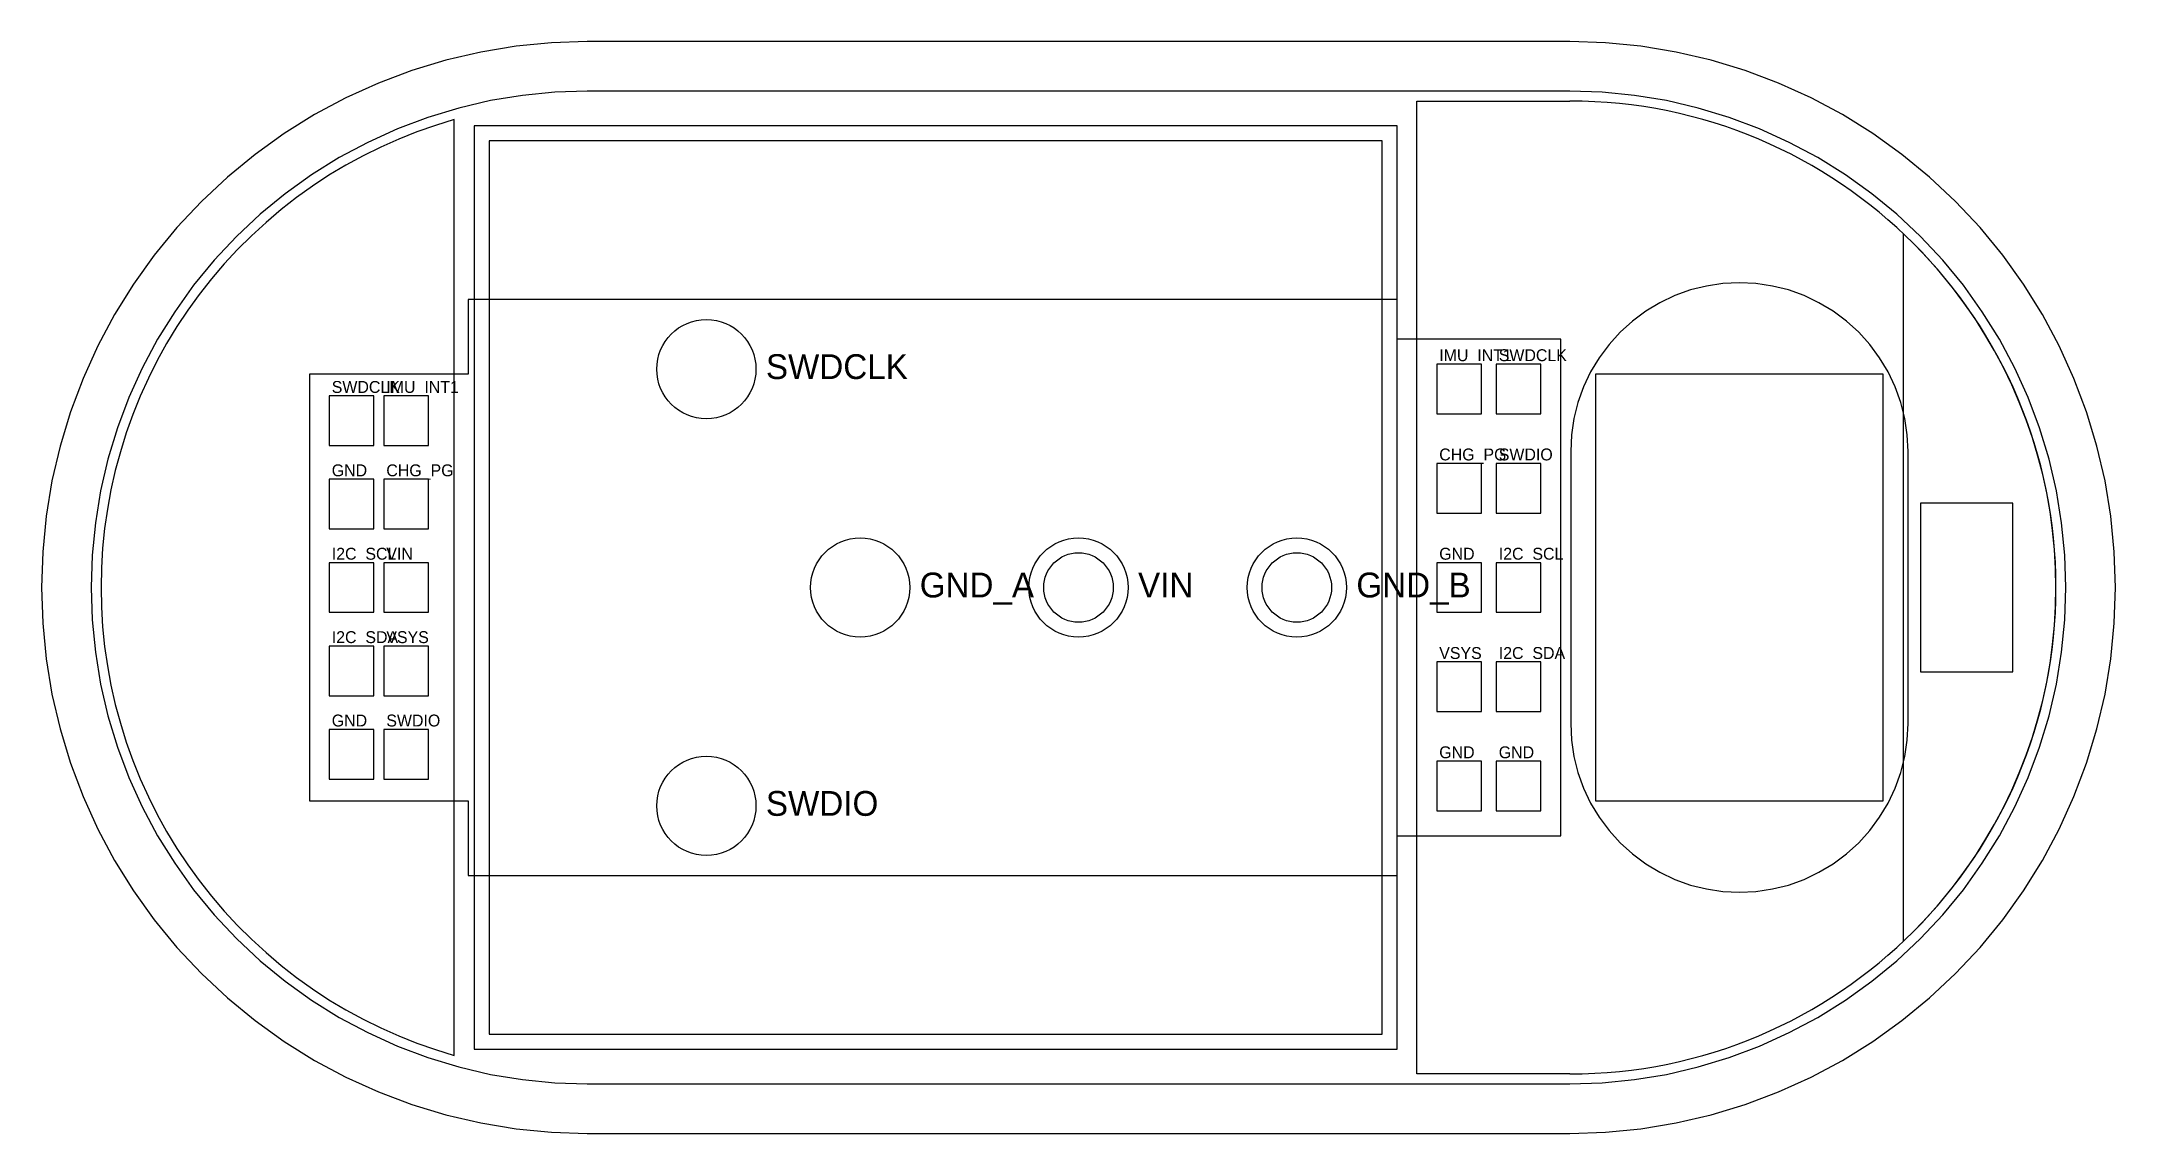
# Model space of a CAD drawing. Header units: millimetres. Extents: x 0 to 20.9, y 0 to 11.
import ezdxf

# ---------------------------------------------------------------- set-up
doc = ezdxf.new("R2010")
doc.units = ezdxf.units.MM
for name, color, linetype in [('ANT_KEEPOUT_ALL_LAYERS', 30, 'Continuous'), ('ANTENNA', 6, 'Continuous'), ('BASE_WINDOW', 5, 'Continuous'), ('BOARD_POWER', 3, 'Continuous'), ('BOARD_RADIO', 3, 'Continuous'), ('CELL', 9, 'Continuous'), ('CELL_BAY', 2, 'Continuous'), ('CONTACTS_FLEX_BOT', 1, 'Continuous'), ('FPC_OUTLINE', 1, 'Continuous'), ('FPC_PADS_POWER_BOT', 2, 'Continuous'), ('FPC_PADS_RADIO_BOT', 2, 'Continuous'), ('MAXM86161_BOT', 4, 'Continuous'), ('PLINTH_PINS', 6, 'Continuous'), ('POD_OUTLINE', 7, 'Continuous'), ('SHELL_INNER', 8, 'Continuous')]:
    doc.layers.add(name, color=color, linetype=linetype)

msp = doc.modelspace()

# ---------------------------------------------------------------- linework, layer by layer
at = {"layer": 'ANT_KEEPOUT_ALL_LAYERS'}
msp.add_lwpolyline([(18.76, 1.933), (18.877, 2.047), (19.009, 2.186), (19.136, 2.329), (19.257, 2.478), (19.372, 2.631), (19.481, 2.788), (19.584, 2.95), (19.681, 3.115), (19.771, 3.285), (19.854, 3.457), (19.93, 3.633), (20, 3.811), (20.062, 3.992), (20.118, 4.176), (20.166, 4.361), (20.207, 4.548), (20.24, 4.737), (20.266, 4.927), (20.285, 5.117), (20.296, 5.308), (20.3, 5.5), (20.296, 5.692), (20.285, 5.883), (20.266, 6.073), (20.24, 6.263), (20.207, 6.452), (20.166, 6.639), (20.118, 6.824), (20.062, 7.008), (20, 7.189), (19.93, 7.367), (19.854, 7.543), (19.771, 7.715), (19.681, 7.885), (19.584, 8.05), (19.481, 8.212), (19.372, 8.369), (19.257, 8.522), (19.136, 8.671), (19.009, 8.814), (18.877, 8.953), (18.76, 9.067)], close=True, dxfattribs=at)
at = {"layer": 'ANTENNA'}
msp.add_lwpolyline([(18.935, 4.65), (19.865, 4.65), (19.865, 6.35), (18.935, 6.35)], close=True, dxfattribs=at)
at = {"layer": 'BASE_WINDOW'}
msp.add_lwpolyline([(18.81, 6.87), (18.802, 7.037), (18.777, 7.202), (18.737, 7.363), (18.681, 7.521), (18.609, 7.671), (18.523, 7.814), (18.424, 7.948), (18.312, 8.072), (18.188, 8.184), (18.054, 8.283), (17.911, 8.369), (17.761, 8.441), (17.603, 8.497), (17.442, 8.537), (17.277, 8.562), (17.11, 8.57), (16.943, 8.562), (16.778, 8.537), (16.617, 8.497), (16.459, 8.441), (16.309, 8.369), (16.166, 8.283), (16.032, 8.184), (15.908, 8.072), (15.796, 7.948), (15.697, 7.814), (15.611, 7.671), (15.539, 7.521), (15.483, 7.363), (15.443, 7.202), (15.418, 7.037), (15.41, 6.87), (15.41, 4.13), (15.418, 3.963), (15.443, 3.798), (15.483, 3.637), (15.539, 3.479), (15.611, 3.329), (15.697, 3.186), (15.796, 3.052), (15.908, 2.928), (16.032, 2.816), (16.166, 2.717), (16.309, 2.631), (16.459, 2.559), (16.617, 2.503), (16.778, 2.463), (16.943, 2.438), (17.11, 2.43), (17.277, 2.438), (17.442, 2.463), (17.603, 2.503), (17.761, 2.559), (17.911, 2.631), (18.054, 2.717), (18.188, 2.816), (18.312, 2.928), (18.424, 3.052), (18.523, 3.186), (18.609, 3.329), (18.681, 3.479), (18.737, 3.637), (18.777, 3.798), (18.802, 3.963), (18.81, 4.13)], close=True, dxfattribs=at)
at = {"layer": 'BOARD_POWER'}
msp.add_lwpolyline([(4.16, 10.213), (3.971, 10.155), (3.784, 10.09), (3.6, 10.016), (3.419, 9.936), (3.241, 9.848), (3.067, 9.753), (2.897, 9.652), (2.731, 9.543), (2.57, 9.428), (2.414, 9.306), (2.263, 9.178), (2.117, 9.044), (1.976, 8.905), (1.841, 8.759), (1.713, 8.609), (1.59, 8.453), (1.474, 8.293), (1.364, 8.128), (1.261, 7.959), (1.165, 7.785), (1.077, 7.608), (0.995, 7.428), (0.921, 7.244), (0.854, 7.057), (0.795, 6.868), (0.743, 6.677), (0.7, 6.484), (0.664, 6.289), (0.636, 6.093), (0.616, 5.896), (0.604, 5.698), (0.6, 5.5), (0.604, 5.302), (0.616, 5.104), (0.636, 4.907), (0.664, 4.711), (0.7, 4.516), (0.743, 4.323), (0.795, 4.132), (0.854, 3.943), (0.921, 3.756), (0.995, 3.572), (1.077, 3.392), (1.165, 3.215), (1.261, 3.041), (1.364, 2.872), (1.474, 2.707), (1.59, 2.547), (1.713, 2.391), (1.841, 2.241), (1.976, 2.095), (2.117, 1.956), (2.263, 1.822), (2.414, 1.694), (2.57, 1.572), (2.731, 1.457), (2.897, 1.348), (3.067, 1.247), (3.241, 1.152), (3.419, 1.064), (3.6, 0.984), (3.784, 0.91), (3.971, 0.845), (4.16, 0.787)], close=True, dxfattribs=at)
at = {"layer": 'BOARD_RADIO'}
for p, q in [((13.86, 0.6), (13.86, 10.4)), ((13.86, 10.4), (15.4, 10.4)), ((15.4, 0.6), (13.86, 0.6))]:
    msp.add_line(p, q, dxfattribs=at)
msp.add_arc((15.4, 5.5), 4.9, -90, 90, dxfattribs=at)
at = {"layer": 'CELL'}
msp.add_lwpolyline([(4.51, 1), (13.51, 1), (13.51, 10), (4.51, 10)], close=True, dxfattribs=at)
at = {"layer": 'CELL_BAY'}
msp.add_lwpolyline([(4.36, 0.85), (13.66, 0.85), (13.66, 10.15), (4.36, 10.15)], close=True, dxfattribs=at)
at = {"layer": 'CONTACTS_FLEX_BOT'}
for centre in [(6.7, 7.7), (8.25, 5.5), (10.45, 5.5), (12.65, 5.5), (6.7, 3.3)]:
    msp.add_circle(centre, 0.5, dxfattribs=at)
at = {"layer": 'FPC_OUTLINE'}
msp.add_lwpolyline([(2.7, 3.35), (4.3, 3.35), (4.3, 2.6), (13.66, 2.6), (13.66, 3), (15.31, 3), (15.31, 8), (13.66, 8), (13.66, 8.4), (4.3, 8.4), (4.3, 7.65), (2.7, 7.65)], close=True, dxfattribs=at)
at = {"layer": 'FPC_PADS_POWER_BOT'}
for points in [[(2.9, 6.93), (3.35, 6.93), (3.35, 7.43), (2.9, 7.43)], [(3.45, 6.93), (3.9, 6.93), (3.9, 7.43), (3.45, 7.43)], [(2.9, 6.09), (3.35, 6.09), (3.35, 6.59), (2.9, 6.59)], [(3.45, 6.09), (3.9, 6.09), (3.9, 6.59), (3.45, 6.59)], [(2.9, 5.25), (3.35, 5.25), (3.35, 5.75), (2.9, 5.75)], [(3.45, 5.25), (3.9, 5.25), (3.9, 5.75), (3.45, 5.75)], [(2.9, 4.41), (3.35, 4.41), (3.35, 4.91), (2.9, 4.91)], [(3.45, 4.41), (3.9, 4.41), (3.9, 4.91), (3.45, 4.91)], [(2.9, 3.57), (3.35, 3.57), (3.35, 4.07), (2.9, 4.07)], [(3.45, 3.57), (3.9, 3.57), (3.9, 4.07), (3.45, 4.07)]]:
    msp.add_lwpolyline(points, close=True, dxfattribs=at)
at = {"layer": 'FPC_PADS_RADIO_BOT'}
for points in [[(14.06, 7.25), (14.51, 7.25), (14.51, 7.75), (14.06, 7.75)], [(14.66, 7.25), (15.11, 7.25), (15.11, 7.75), (14.66, 7.75)], [(14.06, 6.25), (14.51, 6.25), (14.51, 6.75), (14.06, 6.75)], [(14.66, 6.25), (15.11, 6.25), (15.11, 6.75), (14.66, 6.75)], [(14.06, 5.25), (14.51, 5.25), (14.51, 5.75), (14.06, 5.75)], [(14.66, 5.25), (15.11, 5.25), (15.11, 5.75), (14.66, 5.75)], [(14.06, 4.25), (14.51, 4.25), (14.51, 4.75), (14.06, 4.75)], [(14.66, 4.25), (15.11, 4.25), (15.11, 4.75), (14.66, 4.75)], [(14.06, 3.25), (14.51, 3.25), (14.51, 3.75), (14.06, 3.75)], [(14.66, 3.25), (15.11, 3.25), (15.11, 3.75), (14.66, 3.75)]]:
    msp.add_lwpolyline(points, close=True, dxfattribs=at)
at = {"layer": 'MAXM86161_BOT'}
msp.add_lwpolyline([(15.66, 3.35), (18.56, 3.35), (18.56, 7.65), (15.66, 7.65)], close=True, dxfattribs=at)
at = {"layer": 'PLINTH_PINS'}
for centre in [(10.45, 5.5), (12.65, 5.5)]:
    msp.add_circle(centre, 0.35, dxfattribs=at)
at = {"layer": 'POD_OUTLINE'}
msp.add_lwpolyline([(15.4, 0), (15.76, 0.012), (16.118, 0.047), (16.473, 0.106), (16.824, 0.187), (17.168, 0.292), (17.505, 0.419), (17.833, 0.567), (18.15, 0.737), (18.456, 0.927), (18.748, 1.137), (19.026, 1.365), (19.289, 1.611), (19.535, 1.874), (19.763, 2.152), (19.973, 2.444), (20.163, 2.75), (20.333, 3.067), (20.481, 3.395), (20.608, 3.732), (20.713, 4.076), (20.794, 4.427), (20.853, 4.782), (20.888, 5.14), (20.9, 5.5), (20.888, 5.86), (20.853, 6.218), (20.794, 6.573), (20.713, 6.924), (20.608, 7.268), (20.481, 7.605), (20.333, 7.933), (20.163, 8.25), (19.973, 8.556), (19.763, 8.848), (19.535, 9.126), (19.289, 9.389), (19.026, 9.635), (18.748, 9.863), (18.456, 10.073), (18.15, 10.263), (17.833, 10.433), (17.505, 10.581), (17.168, 10.708), (16.824, 10.813), (16.473, 10.894), (16.118, 10.953), (15.76, 10.988), (15.4, 11), (5.5, 11), (5.14, 10.988), (4.782, 10.953), (4.427, 10.894), (4.076, 10.813), (3.732, 10.708), (3.395, 10.581), (3.067, 10.433), (2.75, 10.263), (2.444, 10.073), (2.152, 9.863), (1.874, 9.635), (1.611, 9.389), (1.365, 9.126), (1.137, 8.848), (0.927, 8.556), (0.737, 8.25), (0.567, 7.933), (0.419, 7.605), (0.292, 7.268), (0.187, 6.924), (0.106, 6.573), (0.047, 6.218), (0.012, 5.86), (0, 5.5), (0.012, 5.14), (0.047, 4.782), (0.106, 4.427), (0.187, 4.076), (0.292, 3.732), (0.419, 3.395), (0.567, 3.067), (0.737, 2.75), (0.927, 2.444), (1.137, 2.152), (1.365, 1.874), (1.611, 1.611), (1.874, 1.365), (2.152, 1.137), (2.444, 0.927), (2.75, 0.737), (3.067, 0.567), (3.395, 0.419), (3.732, 0.292), (4.076, 0.187), (4.427, 0.106), (4.782, 0.047), (5.14, 0.012), (5.5, 0)], close=True, dxfattribs=at)
at = {"layer": 'SHELL_INNER'}
msp.add_lwpolyline([(15.4, 0.5), (15.727, 0.511), (16.053, 0.543), (16.375, 0.596), (16.694, 0.67), (17.007, 0.765), (17.313, 0.881), (17.611, 1.016), (17.9, 1.17), (18.178, 1.343), (18.444, 1.533), (18.697, 1.741), (18.936, 1.964), (19.159, 2.203), (19.367, 2.456), (19.557, 2.722), (19.73, 3), (19.884, 3.289), (20.019, 3.587), (20.135, 3.893), (20.23, 4.206), (20.304, 4.525), (20.357, 4.847), (20.389, 5.173), (20.4, 5.5), (20.389, 5.827), (20.357, 6.153), (20.304, 6.475), (20.23, 6.794), (20.135, 7.107), (20.019, 7.413), (19.884, 7.711), (19.73, 8), (19.557, 8.278), (19.367, 8.544), (19.159, 8.797), (18.936, 9.036), (18.697, 9.259), (18.444, 9.467), (18.178, 9.657), (17.9, 9.83), (17.611, 9.984), (17.313, 10.119), (17.007, 10.235), (16.694, 10.33), (16.375, 10.404), (16.053, 10.457), (15.727, 10.489), (15.4, 10.5), (5.5, 10.5), (5.173, 10.489), (4.847, 10.457), (4.525, 10.404), (4.206, 10.33), (3.893, 10.235), (3.587, 10.119), (3.289, 9.984), (3, 9.83), (2.722, 9.657), (2.456, 9.467), (2.203, 9.259), (1.964, 9.036), (1.741, 8.797), (1.533, 8.544), (1.343, 8.278), (1.17, 8), (1.016, 7.711), (0.881, 7.413), (0.765, 7.107), (0.67, 6.794), (0.596, 6.475), (0.543, 6.153), (0.511, 5.827), (0.5, 5.5), (0.511, 5.173), (0.543, 4.847), (0.596, 4.525), (0.67, 4.206), (0.765, 3.893), (0.881, 3.587), (1.016, 3.289), (1.17, 3), (1.343, 2.722), (1.533, 2.456), (1.741, 2.203), (1.964, 1.964), (2.203, 1.741), (2.456, 1.533), (2.722, 1.343), (3, 1.17), (3.289, 1.016), (3.587, 0.881), (3.893, 0.765), (4.206, 0.67), (4.525, 0.596), (4.847, 0.543), (5.173, 0.511), (5.5, 0.5)], close=True, dxfattribs=at)

# ---------------------------------------------------------------- texts
at = {"layer": 'CONTACTS_FLEX_BOT'}
for s, p in [('SWDCLK', (7.3, 7.6)), ('GND_A', (8.85, 5.4)), ('VIN', (11.05, 5.4)), ('GND_B', (13.25, 5.4)), ('SWDIO', (7.3, 3.2))]:
    msp.add_text(s, height=0.25, dxfattribs=at).set_placement(p)
at = {"layer": 'FPC_PADS_POWER_BOT'}
for s, p in [('SWDCLK', (2.925, 7.46)), ('IMU_INT1', (3.475, 7.46)), ('GND', (2.925, 6.62)), ('CHG_PG', (3.475, 6.62)), ('I2C_SCL', (2.925, 5.78)), ('VIN', (3.475, 5.78)), ('I2C_SDA', (2.925, 4.94)), ('VSYS', (3.475, 4.94)), ('GND', (2.925, 4.1)), ('SWDIO', (3.475, 4.1))]:
    msp.add_text(s, height=0.12, dxfattribs=at).set_placement(p)
at = {"layer": 'FPC_PADS_RADIO_BOT'}
for s, p in [('IMU_INT1', (14.085, 7.78)), ('SWDCLK', (14.685, 7.78)), ('CHG_PG', (14.085, 6.78)), ('SWDIO', (14.685, 6.78)), ('GND', (14.085, 5.78)), ('I2C_SCL', (14.685, 5.78)), ('VSYS', (14.085, 4.78)), ('I2C_SDA', (14.685, 4.78)), ('GND', (14.085, 3.78)), ('GND', (14.685, 3.78))]:
    msp.add_text(s, height=0.12, dxfattribs=at).set_placement(p)

doc.saveas('drawing.dxf')
